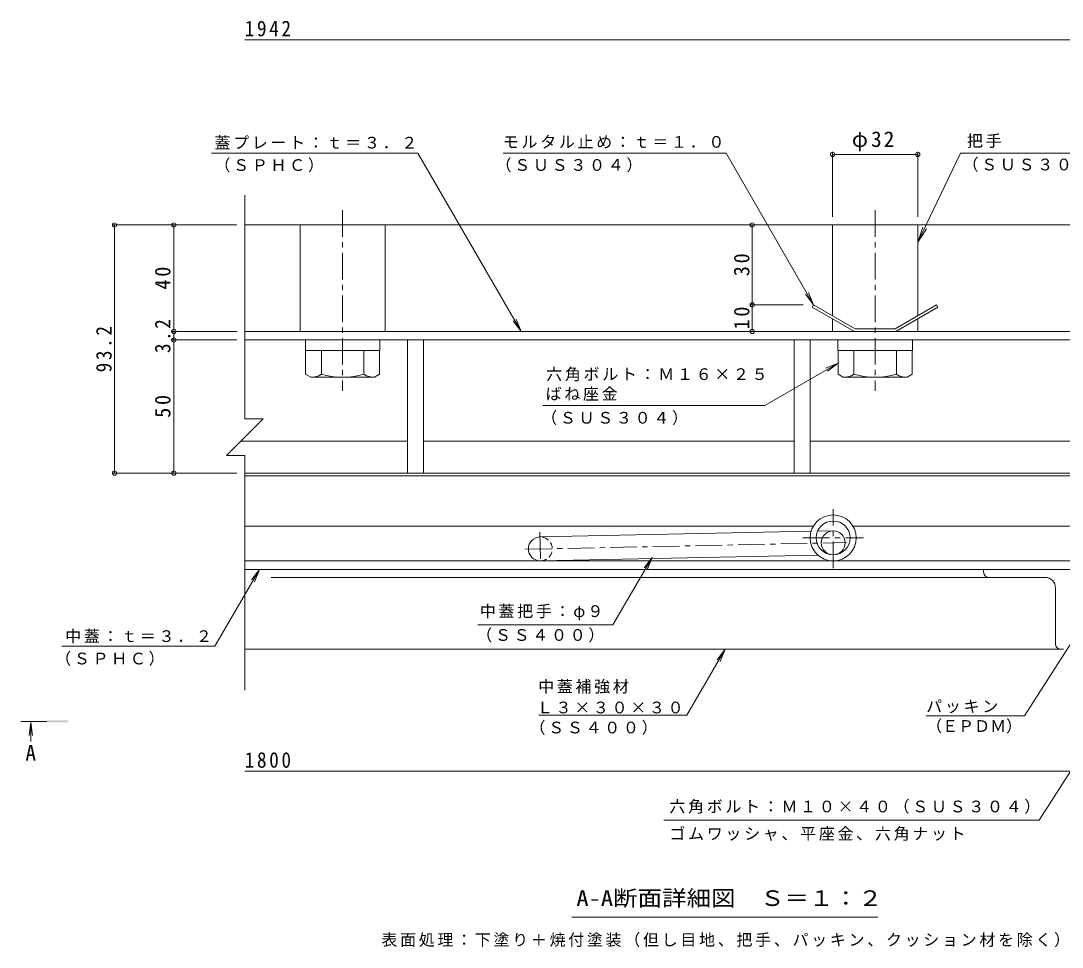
# Model space of a CAD drawing. Units: millimetres at full size, sheet at 1:10, with parts at other scales. Extents: x -2686 to 2789, y -1962 to 1769.
# Drawn here: x -243 to 1712, y 29 to 1769 of the extents above; entities that cross this region are included whole.
import ezdxf
from ezdxf.enums import TextEntityAlignment as Align

# ---------------------------------------------------------------- set-up
doc = ezdxf.new("R2010")
doc.units = ezdxf.units.MM
doc.header["$LTSCALE"] = 10
doc.header["$PDMODE"] = 32
doc.header["$PDSIZE"] = 8
doc.linetypes.add('CHAIN1', pattern=[8, 5, -1, 1, -1])
doc.linetypes.add('DASHED1', pattern=[1.8, 1.2, -0.6])
for name, color, linetype, lineweight in [('0-2_仕上', 4, 'Continuous', 9), ('0-5_寸法', 7, 'Continuous', 9), ('D-2', 3, 'Continuous', 9), ('D-3', 4, 'Continuous', 9), ('D-5', 7, 'Continuous', 9), ('D-6', 6, 'Continuous', 9), ('D-8', 5, 'Continuous', 5), ('D-9', 134, 'Continuous', 5), ('D-A', 3, 'Continuous', 9), ('D-B', 6, 'Continuous', 9), ('D-C', 2, 'Continuous', 9), ('D-F', 7, 'Continuous', 9)]:
    doc.layers.add(name, color=color, linetype=linetype, lineweight=lineweight)
doc.styles.add('ＭＳ ゴシック', font='')
doc.styles.get('ＭＳ ゴシック').set_extended_font_data('MS Gothic')

msp = doc.modelspace()

# ---------------------------------------------------------------- linework, layer by layer
at = {"layer": '0-2_仕上', "linetype": 'CHAIN1'}
msp.add_line((-243.28, 452.9), (-194.65, 452.9), dxfattribs=at)
at = {"layer": '0-2_仕上'}
for q in [(-227.91, 426.11), (-221.38, 426.11), (-224.65, 415.29)]:
    msp.add_line((-224.65, 450.9), q, dxfattribs=at)
msp.add_solid([(-194.65, 450.9), (-194.65, 454.9), (-154.65, 450.9), (-154.65, 454.9)], dxfattribs=at)
at = {"layer": 'D-2'}
for p, q in [((2007.84, 1185.24), (177.22, 1185.24)), ((177.22, 1169.24), (2007.84, 1169.24))]:
    msp.add_line(p, q, dxfattribs=at)
at = {"layer": 'D-2', "linetype": 'CHAIN1'}
for p, q in [((1282.34, 740.75), (1282.34, 851.73)), ((1225.59, 797.49), (1339.08, 797.49))]:
    msp.add_line(p, q, dxfattribs=at)
at = {"layer": 'D-2'}
for radius in [43.25, 31.75]:
    msp.add_circle((1282.34, 797.49), radius, dxfattribs=at)
at = {"layer": 'D-3'}
for p, q in [((1994.84, 1385.24), (177.22, 1385.24)), ((1245.64, 1235.24), (1243.14, 1230.91)), ((1245.64, 1235.24), (1323.58, 1190.24)), ((1476.53, 1235.24), (1398.59, 1190.24)), ((1476.53, 1235.24), (1479.03, 1230.91)), ((1243.14, 1230.91), (1322.24, 1185.24)), ((1479.03, 1230.91), (1399.93, 1185.24)), ((1322.24, 1185.24), (1399.93, 1185.24)), ((1398.59, 1190.24), (1323.58, 1190.24))]:
    msp.add_line(p, q, dxfattribs=at)
at = {"layer": 'D-5'}
for p, q in [((115, 1519.99), (502.18, 1519.99)), ((696.47, 1185.24), (502.18, 1519.99)), ((662.31, 1519.99), (1081.24, 1519.99)), ((1521.5, 1519.99), (1441.09, 1352.9)), ((1794.75, 1519.99), (1521.5, 1519.99)), ((1441.09, 1352.9), (1450.46, 1381.4)), ((1441.09, 1352.9), (1457.51, 1378.01)), ((1245.64, 1235.24), (1236.08, 1258.34)), ((696.47, 1185.24), (681.21, 1205.04)), ((696.47, 1185.24), (686.85, 1208.32)), ((1291.59, 1125.75), (1268.49, 1116.18)), ((1153.77, 1046.18), (736.78, 1046.18)), ((942.35, 760.89), (927.08, 741.09)), ((942.35, 760.89), (932.73, 737.81)), ((121.23, 593.9), (205, 738.24)), ((205, 738.24), (189.74, 718.44)), ((205, 738.24), (195.38, 715.16)), ((1641.6, 463.12), (1793.32, 701.22)), ((1669.38, 267.11), (1887.79, 609.86)), ((-166.5, 593.9), (121.23, 593.9)), ((1007.63, 464.29), (1079.58, 588.24)), ((1079.58, 588.24), (1064.31, 568.44)), ((1079.58, 588.24), (1069.96, 565.16)), ((729.47, 464.29), (1007.63, 464.29)), ((1457.03, 463.12), (1641.6, 463.12)), ((964.5, 267.11), (1669.38, 267.11)), ((1366.35, 84.9), (791.35, 84.9))]:
    msp.add_line(p, q, dxfattribs=at)
for points in [[(1081.24, 1519.99), (1245.64, 1235.24), (1230.42, 1255.07)], [(1153.77, 1046.18), (1291.59, 1125.75), (1271.75, 1110.53)], [(614.95, 633.97), (868.68, 633.97), (942.35, 760.89)]]:
    msp.add_lwpolyline(points, dxfattribs=at)
at = {"layer": 'D-6'}
for p, q in [((177.22, 919.24), (2074.84, 919.24)), ((177.22, 914.24), (2074.84, 914.24)), ((1244.96, 819.24), (177.22, 819.24)), ((731.87, 799.23), (1240.9, 809.88)), ((1253.21, 810.13), (1281.87, 810.73)), ((1319.72, 819.24), (1889.84, 819.24)), ((732.81, 754.24), (1253.64, 765.13)), ((1282.34, 765.73), (1282.81, 765.74))]:
    msp.add_line(p, q, dxfattribs=at)
at = {"layer": 'D-6', "linetype": 'CHAIN1'}
for p, q in [((731.68, 808.24), (732.93, 748.36)), ((703.82, 776.14), (1307.62, 788.77))]:
    msp.add_line(p, q, dxfattribs=at)
at = {"layer": 'D-6'}
msp.add_circle((1282.34, 788.24), 22.5, dxfattribs=at)
msp.add_arc((732.34, 776.74), 22.5, 90, 270, dxfattribs=at)
at = {"layer": 'D-6', "linetype": 'DASHED1'}
msp.add_arc((732.34, 776.74), 22.5, 270, 90, dxfattribs=at)
at = {"layer": 'D-8'}
for p, q in [((1964.84, 1169.24), (177.22, 1169.24)), ((177.22, 919.24), (1964.84, 919.24))]:
    msp.add_line(p, q, dxfattribs=at)
at = {"layer": 'D-9'}
for p, q in [((291.59, 1149.24), (291.59, 1104.73)), ((321.09, 1104.73), (321.09, 1149.24)), ((401.09, 1104.73), (401.09, 1149.24)), ((430.59, 1149.24), (430.59, 1104.87)), ((1291.59, 1149.24), (1291.59, 1104.87)), ((1321.09, 1104.73), (1321.09, 1149.24)), ((1401.09, 1104.73), (1401.09, 1149.24)), ((1430.59, 1149.24), (1430.59, 1104.73)), ((301.09, 1099.24), (291.59, 1104.73)), ((301.09, 1099.24), (420.84, 1099.24)), ((421.04, 1099.36), (430.59, 1104.87)), ((1301.13, 1099.36), (1291.59, 1104.87)), ((1421.09, 1099.24), (1301.34, 1099.24)), ((1421.09, 1099.24), (1430.59, 1104.73))]:
    msp.add_line(p, q, dxfattribs=at)
for centre, radius, start, end in [((302.38, 1133.75), 34.53, 267.86055, 302.81094), ((361.09, 1247.84), 148.6, 254.38446, 285.61554), ((419.8, 1133.75), 34.53, 237.18906, 272.13945), ((1302.37, 1133.75), 34.53, 267.86055, 302.81094), ((1361.08, 1247.84), 148.6, 254.38446, 285.61554), ((1419.8, 1133.75), 34.53, 237.18906, 272.13945)]:
    msp.add_arc(centre, radius, start, end, dxfattribs=at)
at = {"layer": 'D-A'}
for p, q in [((2000.34, 754.24), (177.22, 754.24)), ((177.22, 738.24), (2000.34, 738.24))]:
    msp.add_line(p, q, dxfattribs=at)
at = {"layer": 'D-B', "color": 4}
for p, q in [((177.22, 1169.24), (483.17, 1169.24)), ((483.17, 1169.24), (483.17, 979.24)), ((513.17, 979.24), (513.17, 1169.24)), ((1209, 1169.24), (513.17, 1169.24)), ((1209, 979.24), (1209, 1169.24)), ((1239, 1169.24), (1239, 979.24)), ((1934.83, 1169.24), (1239, 1169.24)), ((169.72, 979.24), (483.17, 979.24)), ((1209, 979.24), (513.17, 979.24)), ((1239, 979.24), (1934.83, 979.24))]:
    msp.add_line(p, q, dxfattribs=at)
at = {"layer": 'D-B'}
for p, q in [((1564.84, 738.24), (227.15, 738.24)), ((1564.84, 738.24), (1714.84, 738.24)), ((1564.84, 733.24), (1564.84, 738.24)), ((1574.84, 723.24), (227.15, 723.24)), ((1574.84, 723.24), (1679.84, 723.24)), ((1699.84, 598.24), (1699.84, 703.24)), ((1709.84, 588.24), (177.22, 588.24)), ((1709.84, 588.24), (1714.84, 588.24))]:
    msp.add_line(p, q, dxfattribs=at)
for centre, radius, start, end in [((1574.84, 733.24), 10, 180, 270), ((1679.84, 703.24), 20, 0, 90), ((1709.84, 598.24), 10, 180, 270)]:
    msp.add_arc(centre, radius, start, end, dxfattribs=at)
at = {"layer": 'D-C', "linetype": 'CHAIN1'}
for p, q in [((361.09, 1412.92), (361.09, 1073.61)), ((1361.09, 1412.92), (1361.09, 1073.61))]:
    msp.add_line(p, q, dxfattribs=at)
at = {"layer": 'D-C'}
for p, q in [((441.09, 1385.24), (281.09, 1385.24)), ((281.09, 1185.24), (281.09, 1385.24)), ((441.09, 1185.24), (441.09, 1385.24)), ((1281.09, 1385.24), (1441.09, 1385.24)), ((1281.09, 1214.78), (1281.09, 1385.24)), ((1441.09, 1214.78), (1441.09, 1385.24)), ((1281.09, 1185.24), (1281.09, 1209)), ((1441.09, 1185.24), (1441.09, 1209.01)), ((281.09, 1185.24), (441.09, 1185.24)), ((1441.09, 1185.24), (1281.09, 1185.24)), ((483.17, 1169.24), (513.17, 1169.24)), ((513.17, 1169.24), (513.17, 919.24)), ((1239, 1169.24), (1209, 1169.24)), ((1209, 1169.24), (1209, 919.24))]:
    msp.add_line(p, q, dxfattribs=at)
at = {"layer": 'D-C', "color": 134, "lineweight": 5}
for p, q in [((431.09, 1169.24), (291.09, 1169.24)), ((291.09, 1169.24), (291.09, 1149.24)), ((1291.08, 1169.24), (1431.08, 1169.24)), ((1431.08, 1169.24), (1431.08, 1149.24))]:
    msp.add_line(p, q, dxfattribs=at)
for points in [[(431.09, 1169.24), (431.09, 1149.24), (291.09, 1149.24)], [(1291.08, 1169.24), (1291.08, 1149.24), (1431.08, 1149.24)]]:
    msp.add_lwpolyline(points, dxfattribs=at)
at = {"layer": 'D-C'}
for points in [[(513.17, 919.24), (483.17, 919.24), (483.17, 1169.24)], [(1209, 919.24), (1239, 919.24), (1239, 1169.24)]]:
    msp.add_lwpolyline(points, dxfattribs=at)
at = {"layer": 'D-F'}
for p, q in [((2119.84, 1733.22), (177.22, 1733.22)), ((1281.09, 1400.24), (1281.09, 1522.86)), ((1281.09, 1517.86), (1441.09, 1517.86)), ((1441.09, 1400.24), (1441.09, 1522.86)), ((177.22, 1441), (177.22, 1021.15)), ((162.22, 1385.24), (-70.33, 1385.24)), ((-67.33, 919.24), (-67.33, 1385.24)), ((44.11, 1185.24), (44.11, 1385.24)), ((1130.38, 1235.24), (1130.38, 1385.24)), ((1127.38, 1235.24), (1225.64, 1235.24)), ((1130.38, 1185.24), (1130.38, 1235.24)), ((162.22, 1185.24), (39.11, 1185.24)), ((44.11, 1169.24), (44.11, 1185.24)), ((162.22, 1169.24), (39.11, 1169.24)), ((44.11, 919.24), (44.11, 1169.24)), ((177.22, 952.33), (142.81, 952.33)), ((177.22, 952.33), (177.22, 511.7)), ((-70.33, 919.24), (162.22, 919.24)), ((1764.83, 359.34), (177.22, 359.34))]:
    msp.add_line(p, q, dxfattribs=at)
msp.add_lwpolyline([(177.22, 1021.15), (211.63, 1021.15), (142.81, 952.33)], dxfattribs=at)
for p in [(1281.09, 1517.86), (1441.09, 1517.86), (-67.33, 1385.24), (44.11, 1385.24), (1130.38, 1385.24), (1130.38, 1235.24), (44.11, 1185.24), (1130.38, 1185.24), (44.11, 1169.24), (-67.33, 919.24), (44.11, 919.24)]:
    msp.add_point(p, dxfattribs=at)

# ---------------------------------------------------------------- texts
at = {"layer": '0-5_寸法', "color": 2, "style": 'ＭＳ ゴシック'}
msp.add_text('A', height=29.33, dxfattribs=at).set_placement((-234.65, 370.2), align=Align.BOTTOM_LEFT)
at = {"layer": 'D-5', "style": 'ＭＳ ゴシック'}
msp.add_text('（ＥＰＤＭ）', height=21.99, dxfattribs=at).set_placement((1457.03, 426.55), align=Align.BOTTOM_LEFT)
at = {"layer": 'D-5', "color": 2, "style": 'ＭＳ ゴシック', "width": 1.15}
msp.add_text('A-A断面詳細図\u3000Ｓ＝１：２', height=29.33, dxfattribs=at).set_placement((800.1, 97.4), align=Align.BOTTOM_LEFT)
at = {"layer": 'D-5', "char_height": 21.99, "attachment_point": 7, "style": 'ＭＳ ゴシック'}
for s, insert in [('\\T1.17;蓋プレート：ｔ＝３．２', (120.33, 1527.54)), ('\\T1.17;モルタル止め：ｔ＝１．０', (661.91, 1529)), ('\\T1.17;把手', (1533.59, 1529.83)), ('\\T1.17;（ＳＰＨＣ）', (120.33, 1483.87)), ('\\T1.17;（ＳＵＳ３０４）', (648.35, 1484.09)), ('\\T1.17;（ＳＵＳ３０４）', (1525.18, 1484.93)), ('\\T1.17;六角ボルト：Ｍ１６×２５', (743.31, 1091.53)), ('\\T1.17;ばね座金', (742.26, 1054.81)), ('\\T1.17;（ＳＵＳ３０４）', (734, 1009.25)), ('\\T1.17;中蓋把手：φ９', (618.67, 642.86)), ('\\T1.17;中蓋：ｔ＝３．２', (-160.06, 599.6)), ('\\T1.17;（ＳＳ４００）', (612.03, 601.32)), ('\\T1.17;（ＳＰＨＣ）', (-178.74, 557.04)), ('\\T1.17;中蓋補強材', (728.19, 504.79)), ('\\T1.17;Ｌ３×３０×３０', (725.84, 467.6)), ('\\T1.17;パッキン', (1457.03, 467.94)), ('\\T1.17;（ＳＳ４００）', (712, 427.46)), ('\\T1.17;六角ボルト：Ｍ１０×４０（ＳＵＳ３０４）', (974.65, 279.13)), ('\\T1.17;ゴムワッシャ、平座金、六角ナット', (974.65, 228.3)), ('\\T1.17;表面処理：下塗り＋焼付塗装（但し目地、把手、パッキン、クッション材を除く）', (433.85, 28.77))]:
    msp.add_mtext(s, dxfattribs=dict(at, insert=insert))
at = {"layer": 'D-F', "color": 2, "char_height": 29.33, "attachment_point": 7, "style": 'ＭＳ ゴシック'}
for s, insert in [('\\T1.28;\\W0.9;1942', (177.22, 1739.22)), ('\\T1.19;φ32', (1317.34, 1523.86)), ('\\T1.28;\\W0.9;1800', (177.22, 365.34))]:
    msp.add_mtext(s, dxfattribs=dict(at, insert=insert))
at = {"layer": 'D-F', "color": 2, "char_height": 29.33, "attachment_point": 7, "rotation": 90, "style": 'ＭＳ ゴシック'}
for s, insert in [('\\T1.27;\\W0.95;30', (1125.38, 1288.99)), ('\\T1.27;\\W0.95;40', (38.11, 1263.99)), ('\\T1.27;\\W0.95;10', (1125.38, 1188.99)), ('\\T1.28;\\W0.9;93.2', (-72.33, 1108.49)), ('\\T1.27;\\W0.9;3.2', (38.11, 1144.74)), ('\\T1.27;\\W0.95;50', (38.11, 1022.99))]:
    msp.add_mtext(s, dxfattribs=dict(at, insert=insert))

doc.saveas('drawing.dxf')
